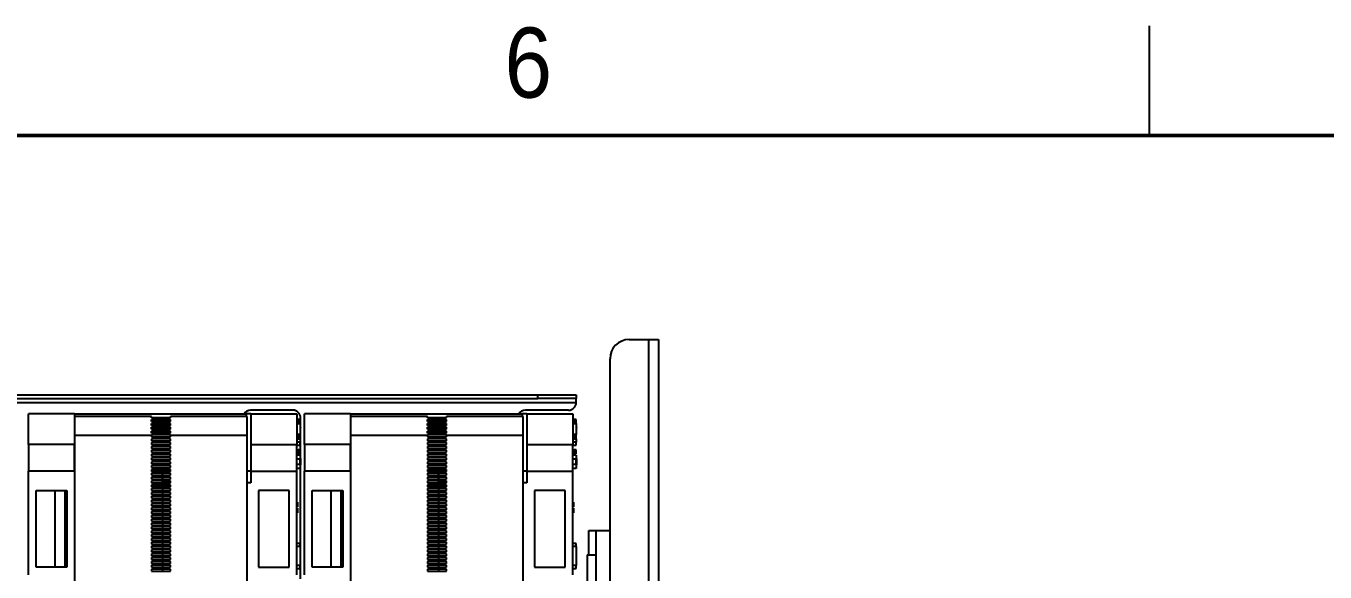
# Paper-space layout 'D' of a CAD drawing. Header units: inches. Extents: x 0 to 136, y 0 to 88.
# Drawn here: x 35.61 to 53.4, y 80.02 to 87.5 of the extents above; entities that cross this region are included whole.
import ezdxf

# ---------------------------------------------------------------- set-up
doc = ezdxf.new("R2010")
doc.units = ezdxf.units.IN
doc.header["$LTSCALE"] = 4
doc.header["$MEASUREMENT"] = 0
doc.styles.add('SLDTEXTSTYLE0', font='GOTHIC.TTF', dxfattribs={"width": 0.913})

psp = doc.layouts.new('D')

# ---------------------------------------------------------------- linework, layer by layer
at = {"color": 7, "linetype": 'Continuous', "lineweight": 25}
for p, q in [((51, 86), (51, 87.5)), ((43.871, 83.207), (44.14, 83.207)), ((44.14, 47.414), (44.14, 83.207)), ((44.14, 83.207), (44.275, 83.207)), ((44.275, 83.207), (44.275, 47.414)), ((43.609, 47.677), (43.609, 82.945)), ((17.22, 82.452), (42.622, 82.452)), ((17.22, 82.398), (42.622, 82.398)), ((42.622, 82.398), (42.622, 82.452)), ((42.622, 82.452), (43.147, 82.452)), ((43.147, 82.398), (42.622, 82.398)), ((43.147, 82.452), (43.147, 82.398)), ((43.147, 82.345), (43.147, 82.398)), ((16.695, 82.344), (43.147, 82.344)), ((39.265, 82.24), (38.687, 82.24)), ((43.042, 82.24), (42.45, 82.24)), ((43.147, 82.344), (43.147, 82.345)), ((35.644, 81.771), (35.644, 82.191)), ((36.274, 82.191), (35.644, 82.191)), ((36.274, 82.191), (36.274, 81.771)), ((36.274, 82.191), (38.625, 82.191)), ((37.329, 82.155), (36.279, 82.155)), ((36.279, 81.892), (36.279, 82.155)), ((37.329, 82.137), (37.329, 82.155)), ((37.591, 82.137), (37.329, 82.137)), ((37.591, 82.111), (37.329, 82.111)), ((37.591, 82.111), (37.329, 82.111)), ((37.329, 82.084), (37.329, 82.111)), ((37.591, 82.084), (37.329, 82.084)), ((37.591, 82.058), (37.329, 82.058)), ((37.329, 82.032), (37.329, 82.058)), ((37.591, 82.058), (37.329, 82.058)), ((37.591, 82.032), (37.329, 82.032)), ((38.641, 82.155), (37.591, 82.155)), ((37.591, 82.137), (37.591, 82.155)), ((37.591, 82.084), (37.591, 82.111)), ((37.591, 82.032), (37.591, 82.058)), ((38.625, 82.175), (38.625, 82.191)), ((38.688, 82.191), (38.625, 82.191)), ((38.625, 82.175), (38.625, 82.155)), ((38.641, 81.892), (38.641, 82.155)), ((38.688, 82.191), (39.318, 82.191)), ((38.688, 82.191), (38.688, 81.771)), ((39.318, 82.191), (39.318, 81.771)), ((39.318, 82.114), (39.339, 82.114)), ((39.318, 82.057), (39.339, 82.057)), ((39.366, 82.114), (39.339, 82.114)), ((39.339, 82.114), (39.339, 82.057)), ((39.339, 82.057), (39.366, 82.057)), ((39.366, 82.057), (39.366, 82.114)), ((39.366, 82.057), (39.366, 81.907)), ((39.37, 82.001), (39.37, 82.136)), ((39.423, 81.771), (39.423, 82.191)), ((40.053, 82.191), (39.423, 82.191)), ((40.053, 82.191), (40.053, 81.771)), ((40.053, 82.191), (42.405, 82.191)), ((41.108, 82.155), (40.058, 82.155)), ((40.058, 81.892), (40.058, 82.155)), ((41.108, 82.137), (41.108, 82.155)), ((41.371, 82.137), (41.108, 82.137)), ((41.371, 82.111), (41.108, 82.111)), ((41.371, 82.111), (41.108, 82.111)), ((41.108, 82.084), (41.108, 82.111)), ((41.371, 82.084), (41.108, 82.084)), ((41.371, 82.058), (41.108, 82.058)), ((41.108, 82.032), (41.108, 82.058)), ((41.371, 82.058), (41.108, 82.058)), ((41.371, 82.032), (41.108, 82.032)), ((42.421, 82.155), (41.371, 82.155)), ((41.371, 82.137), (41.371, 82.155)), ((41.371, 82.084), (41.371, 82.111)), ((41.371, 82.032), (41.371, 82.058)), ((42.405, 82.175), (42.405, 82.191)), ((42.468, 82.191), (42.405, 82.191)), ((42.405, 82.175), (42.405, 82.155)), ((42.421, 81.892), (42.421, 82.155)), ((42.468, 82.191), (43.098, 82.191)), ((42.468, 82.191), (42.468, 81.771)), ((43.098, 82.191), (43.098, 81.771)), ((43.098, 82.114), (43.119, 82.114)), ((43.098, 82.057), (43.119, 82.057)), ((43.119, 82.114), (43.119, 82.057)), ((43.145, 82.114), (43.119, 82.114)), ((43.119, 82.057), (43.145, 82.057)), ((43.145, 82.057), (43.145, 82.114)), ((43.145, 82.057), (43.145, 81.907)), ((36.274, 81.928), (36.279, 81.928)), ((37.329, 81.892), (36.279, 81.892)), ((36.279, 77.369), (36.279, 81.892)), ((37.591, 82.006), (37.329, 82.006)), ((37.329, 81.979), (37.329, 82.006)), ((37.591, 82.006), (37.329, 82.006)), ((37.591, 81.979), (37.329, 81.979)), ((37.591, 81.953), (37.329, 81.953)), ((37.329, 81.927), (37.329, 81.953)), ((37.591, 81.953), (37.329, 81.953)), ((37.329, 81.928), (37.591, 81.928)), ((37.591, 81.927), (37.329, 81.927)), ((37.591, 81.901), (37.329, 81.901)), ((37.329, 81.892), (37.329, 81.901)), ((37.591, 81.901), (37.329, 81.901)), ((37.329, 81.892), (37.329, 81.874)), ((37.329, 81.874), (37.591, 81.874)), ((37.591, 81.848), (37.329, 81.848)), ((37.329, 81.848), (37.329, 81.822)), ((37.591, 81.848), (37.329, 81.848)), ((37.591, 81.979), (37.591, 82.006)), ((37.591, 81.927), (37.591, 81.953)), ((37.591, 81.892), (37.591, 81.901)), ((37.591, 81.874), (37.591, 81.892)), ((38.641, 81.892), (37.591, 81.892)), ((37.591, 81.822), (37.591, 81.848)), ((38.641, 77.349), (38.641, 81.892)), ((39.318, 81.907), (39.339, 81.907)), ((39.318, 81.849), (39.339, 81.849)), ((39.339, 81.907), (39.339, 81.849)), ((39.366, 81.907), (39.339, 81.907)), ((39.339, 81.849), (39.366, 81.849)), ((39.371, 82.001), (39.366, 82.001)), ((39.371, 81.998), (39.366, 81.998)), ((39.371, 81.981), (39.366, 81.981)), ((39.371, 81.909), (39.366, 81.909)), ((39.366, 81.849), (39.366, 81.907)), ((39.366, 81.849), (39.366, 81.802)), ((39.37, 81.981), (39.37, 81.998)), ((39.37, 81.576), (39.37, 81.909)), ((39.371, 82.001), (39.371, 81.998)), ((39.371, 81.909), (39.371, 81.981)), ((40.053, 81.928), (40.058, 81.928)), ((41.108, 81.892), (40.058, 81.892)), ((40.058, 77.369), (40.058, 81.892)), ((41.371, 82.006), (41.108, 82.006)), ((41.108, 81.979), (41.108, 82.006)), ((41.371, 82.006), (41.108, 82.006)), ((41.371, 81.979), (41.108, 81.979)), ((41.371, 81.953), (41.108, 81.953)), ((41.108, 81.927), (41.108, 81.953)), ((41.371, 81.953), (41.108, 81.953)), ((41.108, 81.928), (41.371, 81.928)), ((41.371, 81.927), (41.108, 81.927)), ((41.371, 81.901), (41.108, 81.901)), ((41.108, 81.892), (41.108, 81.901)), ((41.371, 81.901), (41.108, 81.901)), ((41.108, 81.892), (41.108, 81.874)), ((41.108, 81.874), (41.371, 81.874)), ((41.371, 81.848), (41.108, 81.848)), ((41.108, 81.848), (41.108, 81.822)), ((41.371, 81.848), (41.108, 81.848)), ((41.371, 81.979), (41.371, 82.006)), ((41.371, 81.927), (41.371, 81.953)), ((41.371, 81.892), (41.371, 81.901)), ((41.371, 81.874), (41.371, 81.892)), ((42.421, 81.892), (41.371, 81.892)), ((41.371, 81.822), (41.371, 81.848)), ((42.421, 77.349), (42.421, 81.892)), ((43.098, 81.907), (43.119, 81.907)), ((43.098, 81.849), (43.119, 81.849)), ((43.145, 81.907), (43.119, 81.907)), ((43.119, 81.907), (43.119, 81.849)), ((43.119, 81.849), (43.145, 81.849)), ((43.15, 82.001), (43.145, 82.001)), ((43.15, 81.998), (43.145, 81.998)), ((43.15, 81.981), (43.145, 81.981)), ((43.15, 81.909), (43.145, 81.909)), ((43.145, 81.849), (43.145, 81.907)), ((43.145, 81.849), (43.145, 81.802)), ((43.15, 82.001), (43.15, 81.998)), ((43.15, 81.909), (43.15, 81.981)), ((36.274, 81.771), (35.644, 81.771)), ((35.644, 81.771), (35.644, 81.403)), ((36.274, 81.403), (36.274, 81.771)), ((37.329, 81.822), (37.591, 81.822)), ((37.591, 81.796), (37.329, 81.796)), ((37.329, 81.796), (37.329, 81.769)), ((37.591, 81.796), (37.329, 81.796)), ((37.329, 81.769), (37.591, 81.769)), ((37.591, 81.743), (37.329, 81.743)), ((37.329, 81.743), (37.329, 81.717)), ((37.591, 81.743), (37.329, 81.743)), ((37.329, 81.717), (37.591, 81.717)), ((37.591, 81.691), (37.329, 81.691)), ((37.329, 81.691), (37.329, 81.664)), ((37.591, 81.691), (37.329, 81.691)), ((37.329, 81.664), (37.591, 81.664)), ((37.591, 81.769), (37.591, 81.796)), ((37.591, 81.717), (37.591, 81.743)), ((37.591, 81.664), (37.591, 81.691)), ((38.688, 81.771), (39.318, 81.771)), ((38.688, 81.771), (38.688, 81.403)), ((39.366, 81.802), (39.318, 81.802)), ((39.318, 81.403), (39.318, 81.771)), ((39.318, 81.762), (39.366, 81.762)), ((39.318, 81.699), (39.339, 81.699)), ((39.339, 81.699), (39.339, 81.641)), ((39.366, 81.699), (39.339, 81.699)), ((39.366, 81.762), (39.366, 81.802)), ((39.366, 81.641), (39.366, 81.699)), ((40.053, 81.771), (39.423, 81.771)), ((39.423, 81.771), (39.423, 81.403)), ((40.053, 81.403), (40.053, 81.771)), ((41.108, 81.822), (41.371, 81.822)), ((41.371, 81.796), (41.108, 81.796)), ((41.108, 81.796), (41.108, 81.769)), ((41.371, 81.796), (41.108, 81.796)), ((41.108, 81.769), (41.371, 81.769)), ((41.371, 81.743), (41.108, 81.743)), ((41.108, 81.743), (41.108, 81.717)), ((41.371, 81.743), (41.108, 81.743)), ((41.108, 81.717), (41.371, 81.717)), ((41.371, 81.691), (41.108, 81.691)), ((41.108, 81.691), (41.108, 81.664)), ((41.371, 81.691), (41.108, 81.691)), ((41.108, 81.664), (41.371, 81.664)), ((41.371, 81.769), (41.371, 81.796)), ((41.371, 81.717), (41.371, 81.743)), ((41.371, 81.664), (41.371, 81.691)), ((42.468, 81.771), (43.098, 81.771)), ((42.468, 81.771), (42.468, 81.403)), ((43.145, 81.802), (43.098, 81.802)), ((43.098, 81.403), (43.098, 81.771)), ((43.098, 81.762), (43.145, 81.762)), ((43.098, 81.699), (43.119, 81.699)), ((43.119, 81.699), (43.119, 81.641)), ((43.145, 81.699), (43.119, 81.699)), ((43.145, 81.762), (43.145, 81.802)), ((43.145, 81.641), (43.145, 81.699)), ((37.591, 81.638), (37.329, 81.638)), ((37.329, 81.638), (37.329, 81.612)), ((37.591, 81.638), (37.329, 81.638)), ((37.329, 81.612), (37.591, 81.612)), ((37.591, 81.586), (37.329, 81.586)), ((37.329, 81.586), (37.329, 81.559)), ((37.591, 81.586), (37.329, 81.586)), ((37.329, 81.559), (37.591, 81.559)), ((37.591, 81.533), (37.329, 81.533)), ((37.329, 81.533), (37.329, 81.507)), ((37.591, 81.533), (37.329, 81.533)), ((37.329, 81.507), (37.591, 81.507)), ((37.591, 81.612), (37.591, 81.638)), ((37.591, 81.559), (37.591, 81.586)), ((37.591, 81.507), (37.591, 81.533)), ((39.318, 81.641), (39.339, 81.641)), ((39.366, 81.626), (39.318, 81.626)), ((39.318, 81.574), (39.366, 81.574)), ((39.366, 81.495), (39.318, 81.495)), ((39.339, 81.641), (39.366, 81.641)), ((39.366, 81.626), (39.366, 81.574)), ((39.371, 81.576), (39.366, 81.576)), ((39.366, 81.495), (39.366, 81.574)), ((39.366, 81.495), (39.366, 81.443)), ((39.371, 81.493), (39.366, 81.493)), ((39.37, 80.311), (39.37, 81.493)), ((39.371, 81.576), (39.371, 81.493)), ((41.371, 81.638), (41.108, 81.638)), ((41.108, 81.638), (41.108, 81.612)), ((41.371, 81.638), (41.108, 81.638)), ((41.108, 81.612), (41.371, 81.612)), ((41.371, 81.586), (41.108, 81.586)), ((41.108, 81.586), (41.108, 81.559)), ((41.371, 81.586), (41.108, 81.586)), ((41.108, 81.559), (41.371, 81.559)), ((41.371, 81.533), (41.108, 81.533)), ((41.108, 81.533), (41.108, 81.507)), ((41.371, 81.533), (41.108, 81.533)), ((41.108, 81.507), (41.371, 81.507)), ((41.371, 81.612), (41.371, 81.638)), ((41.371, 81.559), (41.371, 81.586)), ((41.371, 81.507), (41.371, 81.533)), ((43.098, 81.641), (43.119, 81.641)), ((43.145, 81.626), (43.098, 81.626)), ((43.098, 81.574), (43.145, 81.574)), ((43.145, 81.495), (43.098, 81.495)), ((43.119, 81.641), (43.145, 81.641)), ((43.145, 81.626), (43.145, 81.574)), ((43.15, 81.576), (43.145, 81.576)), ((43.145, 81.495), (43.145, 81.574)), ((43.145, 81.495), (43.145, 81.443)), ((43.15, 81.493), (43.145, 81.493)), ((43.15, 81.576), (43.15, 81.493)), ((36.274, 81.403), (35.644, 81.403)), ((35.644, 79.986), (35.644, 81.403)), ((36.274, 81.403), (36.279, 81.403)), ((36.274, 81.403), (36.274, 81.246)), ((37.591, 81.481), (37.329, 81.481)), ((37.329, 81.481), (37.329, 81.454)), ((37.591, 81.481), (37.329, 81.481)), ((37.329, 81.454), (37.591, 81.454)), ((37.591, 81.428), (37.329, 81.428)), ((37.329, 81.428), (37.329, 81.402)), ((37.591, 81.428), (37.329, 81.428)), ((37.329, 81.403), (37.481, 81.403)), ((37.329, 81.402), (37.591, 81.402)), ((37.591, 81.376), (37.329, 81.376)), ((37.329, 81.376), (37.329, 81.35)), ((37.591, 81.376), (37.329, 81.376)), ((37.329, 81.35), (37.591, 81.35)), ((37.591, 81.323), (37.329, 81.323)), ((37.329, 81.323), (37.329, 81.297)), ((37.591, 81.323), (37.329, 81.323)), ((37.481, 81.402), (37.481, 81.403)), ((37.591, 81.403), (37.481, 81.403)), ((37.481, 81.403), (37.481, 81.402)), ((37.481, 81.35), (37.481, 81.376)), ((37.481, 81.376), (37.481, 81.35)), ((37.481, 81.297), (37.481, 81.323)), ((37.481, 81.323), (37.481, 81.297)), ((37.591, 81.454), (37.591, 81.481)), ((37.591, 81.402), (37.591, 81.428)), ((37.591, 81.35), (37.591, 81.376)), ((37.591, 81.297), (37.591, 81.323)), ((38.688, 81.403), (38.641, 81.403)), ((38.688, 81.403), (39.318, 81.403)), ((38.688, 81.403), (38.688, 81.246)), ((39.366, 81.443), (39.318, 81.443)), ((39.318, 79.986), (39.318, 81.403)), ((40.053, 81.403), (39.423, 81.403)), ((39.423, 79.986), (39.423, 81.403)), ((40.053, 81.403), (40.058, 81.403)), ((40.053, 81.403), (40.053, 81.246)), ((41.371, 81.481), (41.108, 81.481)), ((41.108, 81.481), (41.108, 81.454)), ((41.371, 81.481), (41.108, 81.481)), ((41.108, 81.454), (41.371, 81.454)), ((41.371, 81.428), (41.108, 81.428)), ((41.108, 81.428), (41.108, 81.402)), ((41.371, 81.428), (41.108, 81.428)), ((41.108, 81.403), (41.261, 81.403)), ((41.108, 81.402), (41.371, 81.402)), ((41.371, 81.376), (41.108, 81.376)), ((41.108, 81.376), (41.108, 81.35)), ((41.371, 81.376), (41.108, 81.376)), ((41.108, 81.35), (41.371, 81.35)), ((41.371, 81.323), (41.108, 81.323)), ((41.108, 81.323), (41.108, 81.297)), ((41.371, 81.323), (41.108, 81.323)), ((41.261, 81.402), (41.261, 81.403)), ((41.371, 81.403), (41.261, 81.403)), ((41.261, 81.403), (41.261, 81.402)), ((41.261, 81.35), (41.261, 81.376)), ((41.261, 81.376), (41.261, 81.35)), ((41.261, 81.297), (41.261, 81.323)), ((41.261, 81.323), (41.261, 81.297)), ((41.371, 81.454), (41.371, 81.481)), ((41.371, 81.402), (41.371, 81.428)), ((41.371, 81.35), (41.371, 81.376)), ((41.371, 81.297), (41.371, 81.323)), ((42.468, 81.403), (42.421, 81.403)), ((42.468, 81.403), (43.098, 81.403)), ((42.468, 81.403), (42.468, 81.246)), ((43.145, 81.443), (43.098, 81.443)), ((43.098, 79.986), (43.098, 81.403)), ((35.749, 80.091), (35.749, 81.141)), ((35.749, 81.141), (36.169, 81.141)), ((36.011, 80.091), (36.011, 81.141)), ((36.147, 80.091), (36.147, 81.141)), ((36.169, 81.141), (36.169, 80.091)), ((36.274, 81.246), (36.279, 81.246)), ((37.329, 81.297), (37.591, 81.297)), ((37.591, 81.271), (37.329, 81.271)), ((37.329, 81.271), (37.329, 81.245)), ((37.591, 81.271), (37.329, 81.271)), ((37.329, 81.246), (37.481, 81.246)), ((37.329, 81.245), (37.591, 81.245)), ((37.591, 81.218), (37.329, 81.218)), ((37.329, 81.218), (37.329, 81.192)), ((37.481, 81.193), (37.329, 81.193)), ((37.329, 81.192), (37.591, 81.192)), ((37.591, 81.166), (37.329, 81.166)), ((37.329, 81.166), (37.329, 81.14)), ((37.591, 81.166), (37.329, 81.166)), ((37.329, 81.14), (37.591, 81.14)), ((37.481, 81.246), (37.481, 81.271)), ((37.481, 81.271), (37.481, 81.246)), ((37.481, 81.246), (37.481, 81.245)), ((37.481, 81.246), (37.481, 81.245)), ((37.591, 81.246), (37.481, 81.246)), ((37.481, 81.218), (37.481, 81.193)), ((37.481, 81.218), (37.481, 81.193)), ((37.481, 81.193), (37.481, 81.192)), ((37.591, 81.193), (37.481, 81.193)), ((37.481, 81.193), (37.481, 81.192)), ((37.481, 81.166), (37.481, 81.14)), ((37.481, 81.166), (37.481, 81.14)), ((37.591, 81.245), (37.591, 81.271)), ((37.591, 81.192), (37.591, 81.218)), ((37.591, 81.14), (37.591, 81.166)), ((38.688, 81.246), (38.641, 81.246)), ((39.213, 81.141), (38.793, 81.141)), ((38.793, 81.141), (38.793, 80.091)), ((39.213, 80.091), (39.213, 81.141)), ((39.528, 80.091), (39.528, 81.141)), ((39.528, 81.141), (39.948, 81.141)), ((39.791, 80.091), (39.791, 81.141)), ((39.927, 80.091), (39.927, 81.141)), ((39.948, 81.141), (39.948, 80.091)), ((40.053, 81.246), (40.058, 81.246)), ((41.108, 81.297), (41.371, 81.297)), ((41.371, 81.271), (41.108, 81.271)), ((41.108, 81.271), (41.108, 81.245)), ((41.371, 81.271), (41.108, 81.271)), ((41.108, 81.246), (41.261, 81.246)), ((41.108, 81.245), (41.371, 81.245)), ((41.371, 81.218), (41.108, 81.218)), ((41.108, 81.218), (41.108, 81.192)), ((41.261, 81.193), (41.108, 81.193)), ((41.108, 81.192), (41.371, 81.192)), ((41.371, 81.166), (41.108, 81.166)), ((41.108, 81.166), (41.108, 81.14)), ((41.371, 81.166), (41.108, 81.166)), ((41.108, 81.14), (41.371, 81.14)), ((41.261, 81.246), (41.261, 81.271)), ((41.261, 81.271), (41.261, 81.246)), ((41.261, 81.246), (41.261, 81.245)), ((41.261, 81.246), (41.261, 81.245)), ((41.371, 81.246), (41.261, 81.246)), ((41.261, 81.218), (41.261, 81.193)), ((41.261, 81.218), (41.261, 81.193)), ((41.261, 81.193), (41.261, 81.192)), ((41.371, 81.193), (41.261, 81.193)), ((41.261, 81.193), (41.261, 81.192)), ((41.261, 81.166), (41.261, 81.14)), ((41.261, 81.166), (41.261, 81.14)), ((41.371, 81.245), (41.371, 81.271)), ((41.371, 81.192), (41.371, 81.218)), ((41.371, 81.14), (41.371, 81.166)), ((42.468, 81.246), (42.421, 81.246)), ((42.993, 81.141), (42.573, 81.141)), ((42.573, 81.141), (42.573, 80.091)), ((42.993, 80.091), (42.993, 81.141)), ((37.591, 81.113), (37.329, 81.113)), ((37.329, 81.113), (37.329, 81.087)), ((37.591, 81.113), (37.329, 81.113)), ((37.329, 81.087), (37.591, 81.087)), ((37.591, 81.061), (37.329, 81.061)), ((37.329, 81.061), (37.329, 81.035)), ((37.591, 81.061), (37.329, 81.061)), ((37.329, 81.035), (37.591, 81.035)), ((37.591, 81.008), (37.329, 81.008)), ((37.329, 81.008), (37.329, 80.982)), ((37.591, 81.008), (37.329, 81.008)), ((37.329, 80.982), (37.591, 80.982)), ((37.591, 80.956), (37.329, 80.956)), ((37.329, 80.956), (37.329, 80.93)), ((37.591, 80.956), (37.329, 80.956)), ((37.481, 81.113), (37.481, 81.087)), ((37.481, 81.113), (37.481, 81.087)), ((37.481, 81.061), (37.481, 81.035)), ((37.481, 81.061), (37.481, 81.035)), ((37.481, 81.008), (37.481, 80.982)), ((37.481, 81.008), (37.481, 80.982)), ((37.481, 80.956), (37.481, 80.93)), ((37.481, 80.956), (37.481, 80.93)), ((37.591, 81.087), (37.591, 81.113)), ((37.591, 81.035), (37.591, 81.061)), ((37.591, 80.982), (37.591, 81.008)), ((37.591, 80.93), (37.591, 80.956)), ((39.318, 80.979), (39.329, 80.979)), ((39.329, 80.979), (39.329, 80.927)), ((41.371, 81.113), (41.108, 81.113)), ((41.108, 81.113), (41.108, 81.087)), ((41.371, 81.113), (41.108, 81.113)), ((41.108, 81.087), (41.371, 81.087)), ((41.371, 81.061), (41.108, 81.061)), ((41.108, 81.061), (41.108, 81.035)), ((41.371, 81.061), (41.108, 81.061)), ((41.108, 81.035), (41.371, 81.035)), ((41.371, 81.008), (41.108, 81.008)), ((41.108, 81.008), (41.108, 80.982)), ((41.371, 81.008), (41.108, 81.008)), ((41.108, 80.982), (41.371, 80.982)), ((41.371, 80.956), (41.108, 80.956)), ((41.108, 80.956), (41.108, 80.93)), ((41.371, 80.956), (41.108, 80.956)), ((41.261, 81.113), (41.261, 81.087)), ((41.261, 81.113), (41.261, 81.087)), ((41.261, 81.061), (41.261, 81.035)), ((41.261, 81.061), (41.261, 81.035)), ((41.261, 81.008), (41.261, 80.982)), ((41.261, 81.008), (41.261, 80.982)), ((41.261, 80.956), (41.261, 80.93)), ((41.261, 80.956), (41.261, 80.93)), ((41.371, 81.087), (41.371, 81.113)), ((41.371, 81.035), (41.371, 81.061)), ((41.371, 80.982), (41.371, 81.008)), ((41.371, 80.93), (41.371, 80.956)), ((43.098, 80.979), (43.108, 80.979)), ((43.108, 80.979), (43.108, 80.927)), ((37.329, 80.93), (37.591, 80.93)), ((37.591, 80.903), (37.329, 80.903)), ((37.329, 80.903), (37.329, 80.877)), ((37.591, 80.903), (37.329, 80.903)), ((37.329, 80.877), (37.591, 80.877)), ((37.591, 80.851), (37.329, 80.851)), ((37.329, 80.851), (37.329, 80.825)), ((37.591, 80.851), (37.329, 80.851)), ((37.329, 80.825), (37.591, 80.825)), ((37.591, 80.798), (37.329, 80.798)), ((37.329, 80.798), (37.329, 80.772)), ((37.591, 80.798), (37.329, 80.798)), ((37.481, 80.903), (37.481, 80.877)), ((37.481, 80.903), (37.481, 80.877)), ((37.481, 80.851), (37.481, 80.825)), ((37.481, 80.851), (37.481, 80.825)), ((37.481, 80.798), (37.481, 80.772)), ((37.481, 80.798), (37.481, 80.772)), ((37.591, 80.877), (37.591, 80.903)), ((37.591, 80.825), (37.591, 80.851)), ((37.591, 80.772), (37.591, 80.798)), ((39.318, 80.927), (39.329, 80.927)), ((39.318, 80.917), (39.329, 80.917)), ((39.318, 80.896), (39.329, 80.896)), ((39.318, 80.887), (39.329, 80.887)), ((39.318, 80.834), (39.329, 80.834)), ((39.329, 80.927), (39.329, 80.917)), ((39.329, 80.896), (39.329, 80.887)), ((39.329, 80.887), (39.329, 80.834)), ((41.108, 80.93), (41.371, 80.93)), ((41.371, 80.903), (41.108, 80.903)), ((41.108, 80.903), (41.108, 80.877)), ((41.371, 80.903), (41.108, 80.903)), ((41.108, 80.877), (41.371, 80.877)), ((41.371, 80.851), (41.108, 80.851)), ((41.108, 80.851), (41.108, 80.825)), ((41.371, 80.851), (41.108, 80.851)), ((41.108, 80.825), (41.371, 80.825)), ((41.371, 80.798), (41.108, 80.798)), ((41.108, 80.798), (41.108, 80.772)), ((41.371, 80.798), (41.108, 80.798)), ((41.261, 80.903), (41.261, 80.877)), ((41.261, 80.903), (41.261, 80.877)), ((41.261, 80.851), (41.261, 80.825)), ((41.261, 80.851), (41.261, 80.825)), ((41.261, 80.798), (41.261, 80.772)), ((41.261, 80.798), (41.261, 80.772)), ((41.371, 80.877), (41.371, 80.903)), ((41.371, 80.825), (41.371, 80.851)), ((41.371, 80.772), (41.371, 80.798)), ((43.098, 80.927), (43.108, 80.927)), ((43.098, 80.917), (43.108, 80.917)), ((43.098, 80.896), (43.108, 80.896)), ((43.098, 80.887), (43.108, 80.887)), ((43.098, 80.834), (43.108, 80.834)), ((43.108, 80.927), (43.108, 80.917)), ((43.108, 80.896), (43.108, 80.887)), ((43.108, 80.887), (43.108, 80.834)), ((37.329, 80.772), (37.591, 80.772)), ((37.591, 80.746), (37.329, 80.746)), ((37.329, 80.746), (37.329, 80.72)), ((37.591, 80.746), (37.329, 80.746)), ((37.329, 80.72), (37.591, 80.72)), ((37.591, 80.693), (37.329, 80.693)), ((37.329, 80.693), (37.329, 80.667)), ((37.591, 80.693), (37.329, 80.693)), ((37.329, 80.667), (37.591, 80.667)), ((37.591, 80.641), (37.329, 80.641)), ((37.329, 80.641), (37.329, 80.615)), ((37.591, 80.641), (37.329, 80.641)), ((37.329, 80.615), (37.591, 80.615)), ((37.481, 80.746), (37.481, 80.72)), ((37.481, 80.746), (37.481, 80.72)), ((37.481, 80.693), (37.481, 80.667)), ((37.481, 80.693), (37.481, 80.667)), ((37.481, 80.641), (37.481, 80.615)), ((37.481, 80.641), (37.481, 80.615)), ((37.591, 80.72), (37.591, 80.746)), ((37.591, 80.667), (37.591, 80.693)), ((37.591, 80.615), (37.591, 80.641)), ((41.108, 80.772), (41.371, 80.772)), ((41.371, 80.746), (41.108, 80.746)), ((41.108, 80.746), (41.108, 80.72)), ((41.371, 80.746), (41.108, 80.746)), ((41.108, 80.72), (41.371, 80.72)), ((41.371, 80.693), (41.108, 80.693)), ((41.108, 80.693), (41.108, 80.667)), ((41.371, 80.693), (41.108, 80.693)), ((41.108, 80.667), (41.371, 80.667)), ((41.371, 80.641), (41.108, 80.641)), ((41.108, 80.641), (41.108, 80.615)), ((41.371, 80.641), (41.108, 80.641)), ((41.108, 80.615), (41.371, 80.615)), ((41.261, 80.746), (41.261, 80.72)), ((41.261, 80.746), (41.261, 80.72)), ((41.261, 80.693), (41.261, 80.667)), ((41.261, 80.693), (41.261, 80.667)), ((41.261, 80.641), (41.261, 80.615)), ((41.261, 80.641), (41.261, 80.615)), ((41.371, 80.72), (41.371, 80.746)), ((41.371, 80.667), (41.371, 80.693)), ((41.371, 80.615), (41.371, 80.641)), ((37.591, 80.588), (37.329, 80.588)), ((37.329, 80.588), (37.329, 80.562)), ((37.591, 80.588), (37.329, 80.588)), ((37.329, 80.562), (37.591, 80.562)), ((37.591, 80.536), (37.329, 80.536)), ((37.329, 80.536), (37.329, 80.51)), ((37.591, 80.536), (37.329, 80.536)), ((37.329, 80.51), (37.591, 80.51)), ((37.591, 80.483), (37.329, 80.483)), ((37.329, 80.483), (37.329, 80.457)), ((37.591, 80.483), (37.329, 80.483)), ((37.329, 80.457), (37.591, 80.457)), ((37.591, 80.431), (37.329, 80.431)), ((37.329, 80.431), (37.329, 80.405)), ((37.591, 80.431), (37.329, 80.431)), ((37.481, 80.588), (37.481, 80.562)), ((37.481, 80.588), (37.481, 80.562)), ((37.481, 80.536), (37.481, 80.51)), ((37.481, 80.536), (37.481, 80.51)), ((37.481, 80.483), (37.481, 80.457)), ((37.481, 80.483), (37.481, 80.457)), ((37.481, 80.431), (37.481, 80.405)), ((37.481, 80.431), (37.481, 80.405)), ((37.591, 80.562), (37.591, 80.588)), ((37.591, 80.51), (37.591, 80.536)), ((37.591, 80.457), (37.591, 80.483)), ((37.591, 80.405), (37.591, 80.431)), ((41.371, 80.588), (41.108, 80.588)), ((41.108, 80.588), (41.108, 80.562)), ((41.371, 80.588), (41.108, 80.588)), ((41.108, 80.562), (41.371, 80.562)), ((41.371, 80.536), (41.108, 80.536)), ((41.108, 80.536), (41.108, 80.51)), ((41.371, 80.536), (41.108, 80.536)), ((41.108, 80.51), (41.371, 80.51)), ((41.371, 80.483), (41.108, 80.483)), ((41.108, 80.483), (41.108, 80.457)), ((41.371, 80.483), (41.108, 80.483)), ((41.108, 80.457), (41.371, 80.457)), ((41.371, 80.431), (41.108, 80.431)), ((41.108, 80.431), (41.108, 80.405)), ((41.371, 80.431), (41.108, 80.431)), ((41.261, 80.588), (41.261, 80.562)), ((41.261, 80.588), (41.261, 80.562)), ((41.261, 80.536), (41.261, 80.51)), ((41.261, 80.536), (41.261, 80.51)), ((41.261, 80.483), (41.261, 80.457)), ((41.261, 80.483), (41.261, 80.457)), ((41.261, 80.431), (41.261, 80.405)), ((41.261, 80.431), (41.261, 80.405)), ((41.371, 80.562), (41.371, 80.588)), ((41.371, 80.51), (41.371, 80.536)), ((41.371, 80.457), (41.371, 80.483)), ((41.371, 80.405), (41.371, 80.431)), ((43.321, 80.26), (43.321, 80.592)), ((43.321, 80.592), (43.415, 80.592)), ((43.415, 80.594), (43.415, 53.928)), ((43.415, 80.594), (43.609, 80.594)), ((37.329, 80.405), (37.591, 80.405)), ((37.591, 80.378), (37.329, 80.378)), ((37.329, 80.378), (37.329, 80.352)), ((37.591, 80.378), (37.329, 80.378)), ((37.329, 80.352), (37.591, 80.352)), ((37.591, 80.326), (37.329, 80.326)), ((37.329, 80.326), (37.329, 80.3)), ((37.591, 80.326), (37.329, 80.326)), ((37.329, 80.3), (37.591, 80.3)), ((37.591, 80.273), (37.329, 80.273)), ((37.329, 80.273), (37.329, 80.247)), ((37.591, 80.273), (37.329, 80.273)), ((37.329, 80.247), (37.591, 80.247)), ((37.481, 80.378), (37.481, 80.352)), ((37.481, 80.378), (37.481, 80.352)), ((37.481, 80.326), (37.481, 80.3)), ((37.481, 80.326), (37.481, 80.3)), ((37.481, 80.273), (37.481, 80.247)), ((37.481, 80.273), (37.481, 80.247)), ((37.591, 80.352), (37.591, 80.378)), ((37.591, 80.3), (37.591, 80.326)), ((37.591, 80.247), (37.591, 80.273)), ((39.366, 80.414), (39.318, 80.414)), ((39.366, 80.375), (39.318, 80.375)), ((39.366, 80.375), (39.366, 80.414)), ((39.366, 80.375), (39.366, 80.112)), ((39.371, 80.311), (39.366, 80.311)), ((39.371, 80.308), (39.366, 80.308)), ((39.371, 80.292), (39.366, 80.292)), ((39.37, 80.292), (39.37, 80.308)), ((39.371, 80.311), (39.371, 80.308)), ((39.371, 80.219), (39.371, 80.292)), ((41.108, 80.405), (41.371, 80.405)), ((41.371, 80.378), (41.108, 80.378)), ((41.108, 80.378), (41.108, 80.352)), ((41.371, 80.378), (41.108, 80.378)), ((41.108, 80.352), (41.371, 80.352)), ((41.371, 80.326), (41.108, 80.326)), ((41.108, 80.326), (41.108, 80.3)), ((41.371, 80.326), (41.108, 80.326)), ((41.108, 80.3), (41.371, 80.3)), ((41.371, 80.273), (41.108, 80.273)), ((41.108, 80.273), (41.108, 80.247)), ((41.371, 80.273), (41.108, 80.273)), ((41.108, 80.247), (41.371, 80.247)), ((41.261, 80.378), (41.261, 80.352)), ((41.261, 80.378), (41.261, 80.352)), ((41.261, 80.326), (41.261, 80.3)), ((41.261, 80.326), (41.261, 80.3)), ((41.261, 80.273), (41.261, 80.247)), ((41.261, 80.273), (41.261, 80.247)), ((41.371, 80.352), (41.371, 80.378)), ((41.371, 80.3), (41.371, 80.326)), ((41.371, 80.247), (41.371, 80.273)), ((43.145, 80.414), (43.098, 80.414)), ((43.145, 80.375), (43.098, 80.375)), ((43.145, 80.375), (43.145, 80.414)), ((43.145, 80.375), (43.145, 80.112)), ((43.15, 80.311), (43.145, 80.311)), ((43.15, 80.308), (43.145, 80.308)), ((43.15, 80.292), (43.145, 80.292)), ((43.15, 80.311), (43.15, 80.308)), ((43.15, 80.219), (43.15, 80.292)), ((43.294, 80.26), (43.415, 80.26)), ((43.294, 80.26), (43.294, 79.668)), ((36.169, 80.091), (35.749, 80.091)), ((37.591, 80.221), (37.329, 80.221)), ((37.329, 80.221), (37.329, 80.195)), ((37.591, 80.221), (37.329, 80.221)), ((37.329, 80.195), (37.591, 80.195)), ((37.591, 80.168), (37.329, 80.168)), ((37.329, 80.168), (37.329, 80.142)), ((37.591, 80.168), (37.329, 80.168)), ((37.329, 80.142), (37.591, 80.142)), ((37.591, 80.116), (37.329, 80.116)), ((37.329, 80.116), (37.329, 80.09)), ((37.591, 80.116), (37.329, 80.116)), ((37.329, 80.09), (37.591, 80.09)), ((37.591, 80.063), (37.329, 80.063)), ((37.329, 80.063), (37.329, 80.037)), ((37.591, 80.063), (37.329, 80.063)), ((37.481, 80.221), (37.481, 80.195)), ((37.481, 80.221), (37.481, 80.195)), ((37.481, 80.168), (37.481, 80.142)), ((37.481, 80.168), (37.481, 80.142)), ((37.481, 80.116), (37.481, 80.09)), ((37.481, 80.116), (37.481, 80.09)), ((37.481, 80.063), (37.481, 80.037)), ((37.481, 80.063), (37.481, 80.037)), ((37.591, 80.195), (37.591, 80.221)), ((37.591, 80.142), (37.591, 80.168)), ((37.591, 80.09), (37.591, 80.116)), ((37.591, 80.037), (37.591, 80.063)), ((38.793, 80.091), (39.213, 80.091)), ((39.366, 80.112), (39.318, 80.112)), ((39.318, 80.073), (39.366, 80.073)), ((39.371, 80.219), (39.366, 80.219)), ((39.366, 80.073), (39.366, 80.112)), ((39.37, 79.931), (39.37, 80.219)), ((39.948, 80.091), (39.528, 80.091)), ((41.371, 80.221), (41.108, 80.221)), ((41.108, 80.221), (41.108, 80.195)), ((41.371, 80.221), (41.108, 80.221)), ((41.108, 80.195), (41.371, 80.195)), ((41.371, 80.168), (41.108, 80.168)), ((41.108, 80.168), (41.108, 80.142)), ((41.371, 80.168), (41.108, 80.168)), ((41.108, 80.142), (41.371, 80.142)), ((41.371, 80.116), (41.108, 80.116)), ((41.108, 80.116), (41.108, 80.09)), ((41.371, 80.116), (41.108, 80.116)), ((41.108, 80.09), (41.371, 80.09)), ((41.371, 80.063), (41.108, 80.063)), ((41.108, 80.063), (41.108, 80.037)), ((41.371, 80.063), (41.108, 80.063)), ((41.261, 80.221), (41.261, 80.195)), ((41.261, 80.221), (41.261, 80.195)), ((41.261, 80.168), (41.261, 80.142)), ((41.261, 80.168), (41.261, 80.142)), ((41.261, 80.116), (41.261, 80.09)), ((41.261, 80.116), (41.261, 80.09)), ((41.261, 80.063), (41.261, 80.037)), ((41.261, 80.063), (41.261, 80.037)), ((41.371, 80.195), (41.371, 80.221)), ((41.371, 80.142), (41.371, 80.168)), ((41.371, 80.09), (41.371, 80.116)), ((41.371, 80.037), (41.371, 80.063)), ((42.573, 80.091), (42.993, 80.091)), ((43.145, 80.112), (43.098, 80.112)), ((43.098, 80.073), (43.145, 80.073)), ((43.15, 80.219), (43.145, 80.219)), ((43.145, 80.073), (43.145, 80.112)), ((37.329, 80.037), (37.591, 80.037)), ((41.108, 80.037), (41.371, 80.037))]:
    psp.add_line(p, q, dxfattribs=at)
at = {"color": 7, "linetype": 'Continuous', "lineweight": 50}
psp.add_line((2, 86), (134, 86), dxfattribs=at)
at = {"color": 7, "linetype": 'Continuous', "lineweight": 25}
for centre, radius, start, end in [((43.871, 82.945), 0.262, 90, 180), ((38.687, 82.136), 0.105, 90, 148.3991), ((39.265, 82.136), 0.105, 0, 90), ((42.45, 82.136), 0.105, 90, 148.3991), ((43.042, 82.345), 0.105, 270, 359.3124)]:
    psp.add_arc(centre, radius, start, end, dxfattribs=at)

# ---------------------------------------------------------------- texts
at = {"color": 7, "linetype": 'Continuous', "lineweight": 0, "insert": (42.49, 87.479), "char_height": 0.96, "attachment_point": 2, "style": 'SLDTEXTSTYLE0'}
psp.add_mtext('6', dxfattribs=at)

doc.saveas('drawing.dxf')
